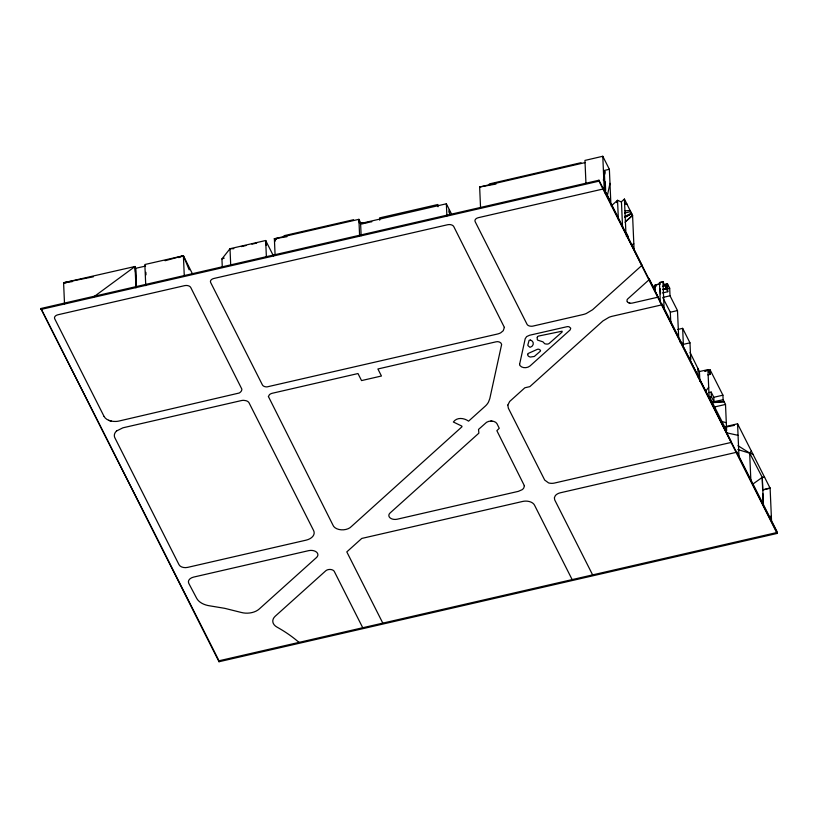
<?xml version="1.0" encoding="UTF-8"?>
<svg xmlns="http://www.w3.org/2000/svg" width="818" height="818" viewBox="0 0 818 818"><rect width="100%" height="100%" fill="white"/><g stroke="black" fill="none" stroke-linecap="round" stroke-linejoin="round"><path stroke-width="1.23" d="M135.43 272.087L135.052 266.484L63.589 282.752L64.53 304.102M448.98 212.189L449.348 209.694L449.563 214.582M603.357 180.185L604.829 171.565L604.277 170.471L609.369 169.285L610.801 202.077L604.216 189.05L602.784 156.269L584.952 160.42L585.944 183.12M607.314 195.778L609.983 183.314M616.557 202.598L617.539 200.287L621.455 202.005M705.74 391.106L708.685 387.272M222.261 266.464L221.934 258.917L230.001 248.713L265.666 240.512L273.498 256.003M709.901 398.438L711.363 396.597L711.159 392.067L708.899 392.589M751.394 451.158L749.666 453.049L750.863 480.391M634.032 248.549L632.58 215.461L624.42 199.05L621.445 201.729L622.549 227.015M625.044 222.23L632.58 215.461M611.199 205.972L617.539 200.287L618.367 219.367M625.831 221.249L632.539 215.369M769.513 517.497L771.333 515.902M92.894 297.496L135.052 266.484L135.982 287.834M753.112 483.908L762.264 477.364L764.595 477.283M625.024 217.261L631.68 213.672M624.891 217.199L631.649 213.61L624.819 216.995M624.635 216.484L631.476 213.263M178.794 257.629L183.396 255.737L192.537 274.01M631.496 244.797L633.817 243.846M221.934 258.917L224.224 258.12M704.595 371.188L708.163 370.135M737.989 445.708L749.666 453.049L762.264 477.364L762.632 489.972L769.963 487.906M662.488 286.351L664.911 285.676M165.113 260.727L183.396 255.737L189.183 269.858M653.183 287.067L655.647 286.484M708.879 397.18L711.363 396.597L714.002 401.812L724.002 401.464M677.488 310.554L670.014 295.779L662.723 297.476L670.32 312.231L677.488 310.554L678.633 336.75M725.627 426.597L737.56 423.785L770.116 488.213L771.527 520.524M762.632 489.972L770.116 488.213M660.33 302.537L659.461 282.578L662.938 281.77L666.496 288.795L662.999 289.613M660.085 283.836L655.126 284.991L655.392 291.228M655.678 286.044L653.265 286.607L655.658 286.024L655.126 284.991L660.054 284.071M652.938 286.699L655.423 286.116M670.014 295.779L669.686 288.222L667.488 283.866L665.412 284.347L667.641 288.703L667.774 291.719L662.519 292.946M663.971 284.807L666.292 284.265L667.621 286.883L667.488 283.866M667.641 288.703L669.686 288.222M677.754 329.49L682.652 328.345L689.983 342.844L690.729 359.981M489.348 183.927L581.046 162.7M480.565 208.058L479.645 186.995L585.126 162.588M624.594 213.058L630.658 211.657M653.357 286.586L655.75 286.034M709.094 397.119L711.363 396.597M711.159 392.067L713.807 397.282L722.918 395.186L723.122 399.716L725.505 404.44L726.65 430.718L709.063 395.922L707.918 369.644L699.431 371.536L690.055 352.497M711.793 402.17L723.122 399.716M714.84 406.894L725.505 404.44M283.979 235.717L353.54 219.725M275.093 255.114L274.378 238.754L358.897 219.326L361.106 223.713M241.32 246.607L246.044 245.512M251.944 244.163L256.678 243.069M361.137 235.727L360.605 223.508L446.362 203.794L451.638 214.234M40.9 308.509L598.98 180.216L777.059 532.498L218.979 660.791L40.9 308.509L219.019 661.731L777.1 533.438L777.018 531.567L736.476 451.352L736.517 452.293L560.442 492.763A8.793 5.614 -2.5 0 0 555.31 495.677L554.369 497.804L554.747 499.972L592.631 574.901M40.941 309.449L599.021 181.156L777.1 533.438M653.153 286.75L655.607 286.188M136.136 286.842L135.583 268.335L145.614 266.054M682.58 344.521L689.983 342.844M705.188 370.932L710.106 369.838L722.918 395.186M707.846 374.91L710.3 374.368L710.106 369.838M662.652 289.419L666.384 288.59M66.023 283.038L63.589 282.752L93.385 276.791M725.852 427.047L734.349 425.37M479.645 186.995L495.964 184.07M275.513 240.993L274.378 238.754L286.985 236.688M363.028 223.938L360.605 223.508L371.853 221.76M659.461 282.578L663.091 282.077M63.589 282.752L72.301 281.617M360.605 223.508L368.12 222.547M625.075 210.86L630.054 210.451M712.253 402.661L724.227 401.924M233.815 248.692L230.001 248.713L230.707 265.073M490.8 421.055L491.955 421.076M727.11 432.916L738.061 435.34M628.991 302.895L629.799 303.11M721.456 421.382L726.302 422.732M737.826 449.532L752.918 454.184M274.378 238.754L276.576 239.418M530.575 340.135C534.328 341.198 534.082 345.994 530.545 347.118A1.503 0.961 -2.5 0 1 529.788 347.19L527.968 345.625A5.695 3.64 -2.5 0 1 527.845 344.981L529.093 340.38A1.37 0.879 -2.5 0 1 530.616 340.135M624.778 203.201L627.007 204.183M624.799 203.477L627.017 204.459M626.21 235.993L628.469 237.547M688.5 356.996L690.648 358.131M679.942 341.924L683.327 343.713M299.112 642.375L297.517 641.128A156.361 99.878 -2.5 0 0 276.995 627.109A12.883 8.231 -2.5 0 1 275.267 616.189L325.738 570.821A4.877 3.119 -2.5 0 1 330.452 569.471A4.877 3.119 -2.5 0 1 334.317 571.496L362.742 627.743M666.097 288.457L667.774 291.719M627.232 301.678L626.966 300.012L627.703 298.959L649.226 279.613L649.185 278.672L658.091 297.149L632.437 303.049A4.223 2.699 -2.5 0 1 627.273 301.699M602.784 156.269L609.369 169.285M707.918 369.644L710.3 374.368M628.439 236.975L625.852 231.842L624.42 199.05M572.15 579.604L534.491 505.105A9.458 6.043 -2.5 0 0 527.467 501.199L526.24 501.117A9.53 6.084 -2.5 0 0 522.559 501.475L361.76 538.438L346.801 551.894L382.814 623.132M104.08 416.454L54.714 318.785A4.888 3.119 -2.5 0 1 57.873 314.787L184.623 285.646A4.888 3.119 -2.5 0 1 190.758 287.517L241.821 389.061A7.454 4.765 -2.5 0 1 241.382 390.922A7.515 4.796 -2.5 0 1 239.163 393.029L119.08 421.014A11.953 7.638 -2.5 0 1 116.013 421.444A11.902 7.597 -2.5 0 1 104.111 416.464M266.341 245.441L265.666 240.512L266.382 256.872M359.368 223.028L358.897 219.326L359.603 235.686M762.264 477.364L763.46 504.706M762.795 493.704L763.286 504.89M737.56 423.785L738.961 456.107M713.807 397.282L714.002 401.812M699.431 371.536L699.86 381.28M697.836 368.366L698.214 377.129M682.652 328.345L683.398 345.493M670.32 312.231L670.76 322.21M666.292 284.265L666.496 288.795M662.938 281.77L664.083 307.967M660.31 288.826L660.525 293.815M605.381 184.173L605.657 190.482M604.277 170.471L605.269 193.171M598.98 180.216L599.021 181.156M446.362 203.794L446.894 216.013M438.019 206.76L437.916 204.49L379.593 217.895L379.695 220.165M218.979 660.791L219.019 661.731M184.265 275.625L183.396 255.737L144.847 264.521L145.768 285.646M145.88 272.333L145.993 274.838M135.583 268.335L136.401 286.985M604.829 171.565L604.901 174.101M605.115 181.698L605.432 193.109M111.401 421.127A12.004 7.669 -2.5 0 1 108.641 420.278M504.369 327.394L503.254 330.707L500.79 332.752A10.082 6.442 -2.5 0 1 497.324 334.061L267.128 386.873A4.632 2.955 -2.5 0 1 265.901 386.842A4.765 3.047 -2.5 0 1 262.394 384.889L210.655 282.496A4.888 3.119 -2.5 0 1 213.825 278.488L447.651 224.735A4.888 3.119 -2.5 0 1 453.786 226.606L504.369 327.394M524.348 485.677L523.847 487.825A8.63 5.511 -2.5 0 1 522.109 489.716L518.336 491.362L397.272 519.195A6.483 4.141 -2.5 0 1 390.053 517.855A6.483 4.141 -2.5 0 1 390.084 512.988L478.867 433.162L478.53 429.419L486.618 422.262A6.34 4.049 -2.5 0 1 496.986 423.714L499.256 428.274L496.874 430.697L524.348 485.677M268.416 396.536L332.865 524.941A10.113 6.462 -2.5 0 0 341.137 529.808A10.113 6.462 -2.5 0 0 351.505 526.414L461.935 426.802A2.331 1.493 -2.5 0 0 461.761 426.055L453.346 422.006C457.006 416.945 464.062 417.916 468.581 421.158L485.514 405.912A27.321 17.454 -2.5 0 0 487.18 404.061A27.198 17.372 -2.5 0 0 488.479 402.088L489.788 398.663L501.209 346.403C503.06 343.09 498.816 340.942 496.035 341.822L377.896 368.979L381.444 376.014L361.546 380.585L357.987 373.55L272.404 393.233A5.746 3.671 -2.5 0 0 269.429 394.716L268.416 396.536M507.814 405.104L508.367 408.213L544.696 480.064L548.541 482.886A7.812 4.99 -2.5 0 0 554.492 483.049L731.496 442.364L661.926 303.877L661.966 304.817L611.864 316.351A20.143 12.863 -2.5 0 0 609.062 317.272L602.958 320.912L529.86 386.628L524.849 387.783L509.655 401.485L507.814 405.104M519.624 364.214L519.706 365.063A4.397 2.812 -2.5 0 0 519.89 365.472C522.201 368.448 527.15 368.274 529.931 366.055L570.187 329.879L570.739 328.202L569.195 326.863A3.303 2.106 -2.5 0 0 567.222 326.648L529.604 335.247L526.649 336.587L525.197 338.703L519.624 364.214M537.252 337.302L537.262 339.317A3.16 2.025 -2.5 0 0 537.712 340.145L542.855 341.812A3.067 1.963 -2.5 0 1 543.275 342.19L544.614 343.652A2.883 1.841 -2.5 0 0 545.524 343.938L546.956 344.102A2.894 1.851 -2.5 0 0 548.541 343.795A3.047 1.943 -2.5 0 0 549.175 343.448L562.078 332.077L562.089 331.198L538.868 335.993A2.301 1.472 -2.5 0 0 538.428 336.126A2.434 1.554 -2.5 0 0 537.845 336.443L537.252 337.302M527.733 354.317L527.753 355.155A4.039 2.577 -2.5 0 0 530.371 357.037L534.328 356.464L540.289 351.239A2.331 1.493 -2.5 0 0 540.391 350.227L538.97 349.286A2.331 1.493 -2.5 0 0 537.375 349.317L528.295 353.417A3.456 2.209 -2.5 0 0 527.927 353.846L527.733 354.317M116.545 430.984L115.716 431.894A12.29 7.853 -2.5 0 0 114.387 434.879A12.331 7.873 -2.5 0 0 114.929 437.916L179.04 564.747A6.881 4.397 -2.5 0 0 187.68 567.375L306.055 540.166A11.677 7.464 -2.5 0 0 313.631 530.585L249.101 402.926A6.115 3.906 -2.5 0 0 246.054 400.708L243.764 400.35A6.115 3.906 -2.5 0 0 241.392 400.575L122.915 427.814L116.545 430.984M316.515 557.508L259.194 609.042A14.601 9.325 -2.5 0 1 241.146 612.426L224.756 608.336L210.062 605.893A19.07 12.178 -2.5 0 1 196.657 598.275L188.774 583.357A7.567 4.836 -2.5 0 1 193.651 577.089L308.591 550.667A7.147 4.56 -2.5 0 1 316.556 552.14A7.147 4.56 -2.5 0 1 316.515 557.508M641.997 265.318L592.549 309.766L586.209 313.55A20.47 13.078 -2.5 0 1 583.306 314.501L533.111 326.055A4.755 3.037 -2.5 0 1 531.219 326.239L529.972 326.106A5 3.2 -2.5 0 1 528.346 325.513L527.907 325.237A4.939 3.16 -2.5 0 1 526.986 324.194L475.166 221.688A4.888 3.119 -2.5 0 1 478.336 217.68L603.387 188.938L603.347 187.997L641.997 265.318"/></g></svg>
